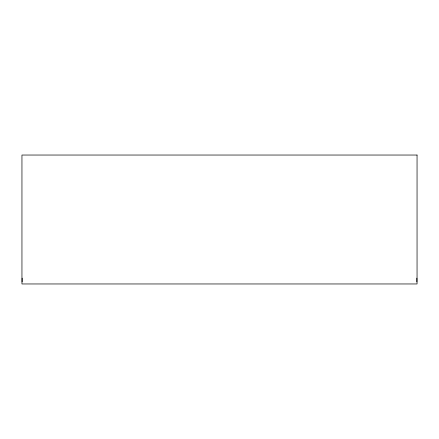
<?xml version="1.0" encoding="UTF-8"?>
<svg xmlns="http://www.w3.org/2000/svg" width="439" height="439" viewBox="0 0 439 439"><rect width="100%" height="100%" fill="white"/><g stroke="black" fill="none" stroke-linecap="round" stroke-linejoin="round"><path stroke-width="0.66" d="M416.841 278.139L416.841 281.882M22.159 278.139L22.159 281.882M417.05 155.038L21.95 155.038L21.95 283.962L417.05 283.962L417.05 155.038"/></g></svg>
